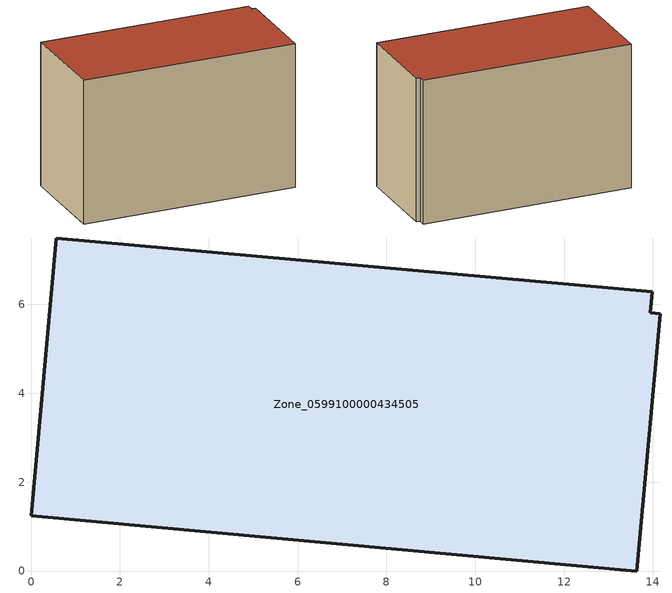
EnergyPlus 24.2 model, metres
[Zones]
Zone_0599100000434505
 floor ground (C_G): 0,1.25 0.57,7.5 13.98,6.28 13.94,5.81 14.17,5.79 13.64,0 z0
 wall outside (C_F): 0,1.25 13.64,0 14.17,5.79 13.94,5.81 13.98,6.28 0.57,7.5 0,1.25 z0:9.25
 roof outside (C_R): 0.57,7.5 0,1.25 13.64,0 14.17,5.79 13.94,5.81 13.98,6.28 z9.25
[BUILDING]
Pand.0599100000434505: North Axis=0; Terrain=City; Loads Convergence Tolerance Value=0.04; Temperature Convergence Tolerance Value=0.4; Solar Distribution=FullExterior; Maximum Number of Warmup Days=25; Minimum Number of Warmup Days=1
[Site:Location]
Rotterdam.The.Hague.AP_ZH_NLD Design_Conditions: Latitude=51.96; Longitude=4.45; Time Zone=1; Elevation=-4.5
[SITE:GROUNDTEMPERATURE:BUILDINGSURFACE]
18, 18, 18, 18, 18, 18, 18, 18, 18, 18, 18, 18
[MATERIAL] Thermal Absorptance=0.9; Solar Absorptance=0.7; Visible Absorptance=0.7
Name | Roughness | Thickness | Conductivity | Density | Specific Heat
G.TI.2006-2014 | MediumSmooth | 0.15 | 0.06 | 540 | 1210
F.TI.2006-2014 | Rough | 0.3 | 0.12 | 1920 | 840
R.TI.2006-2014 | MediumRough | 0.2 | 0.08 | 1500 | 1000
[CONSTRUCTION]
C_G: G.TI.2006-2014
C_F: F.TI.2006-2014
C_R: R.TI.2006-2014
[ZONE]
Zone_0599100000434505: Type=1; Multiplier=1; Ceiling Height=Autocalculate; Volume=Autocalculate; Floor Area=autocalculate; Part of Total Floor Area=Yes
[ZONEINFILTRATION:DESIGNFLOWRATE]
Infil_Zone_0599100000434505: Zone or ZoneList or Space or SpaceList=Zone_0599100000434505; Schedule=AlwaysOn; Design Flow Rate Calculation Method=Flow/Area; Flow Rate per Floor Area=0.0015; Constant Term Coefficient=1; Temperature Term Coefficient=0; Velocity Term Coefficient=0; Velocity Squared Term Coefficient=0
[HVACTEMPLATE:ZONE:IDEALLOADSAIRSYSTEM]
Zone_0599100000434505: Maximum Heating Supply Air Temperature=50; Minimum Cooling Supply Air Temperature=13; Maximum Heating Supply Air Humidity Ratio=0.0156; Minimum Cooling Supply Air Humidity Ratio=0.0077; Heating Limit=NoLimit; Cooling Limit=NoLimit; Dehumidification Control Type=ConstantSensibleHeatRatio; Cooling Sensible Heat Ratio=0.7; Dehumidification Setpoint=60; Humidification Control Type=None; Humidification Setpoint=30; Outdoor Air Method=None; Outdoor Air Flow Rate per Person=0.00944; Outdoor Air Flow Rate per Zone Floor Area=0; Outdoor Air Flow Rate per Zone=0; Demand Controlled Ventilation Type=None; Outdoor Air Economizer Type=NoEconomizer; Heat Recovery Type=None; Sensible Heat Recovery Effectiveness=0.7; Latent Heat Recovery Effectiveness=0.65
[ZONECONTROL:THERMOSTAT]
ThermostatControl_Zone_0599100000434505: Zone or ZoneList=Zone_0599100000434505; Control Type Schedule=DualSetpointControlType; Control 1=Thermostat_Zone_0599100000434505; Temperature Difference Between Cutout And Setpoint=0
[THERMOSTATSETPOINT:DUALSETPOINT]
Thermostat_Zone_0599100000434505: Heating Setpoint Temperature Schedule=HeatingSetpoint_Zone_0599100000434505; Cooling Setpoint Temperature Schedule=CoolingSetpoint_Zone_0599100000434505
[SCHEDULE:COMPACT]
HeatingSetpoint_Zone_0599100000434505: Through: 12/31, For: AllDays, Until: 24:00, 21
CoolingSetpoint_Zone_0599100000434505: Through: 12/31, For: AllDays, Until: 24:00, 24
DualSetpointControlType: Through: 12/31, For: AllDays, Until: 24:00, 4
AlwaysOn: Through: 12/31, For: AllDays, Until: 24:00, 1
